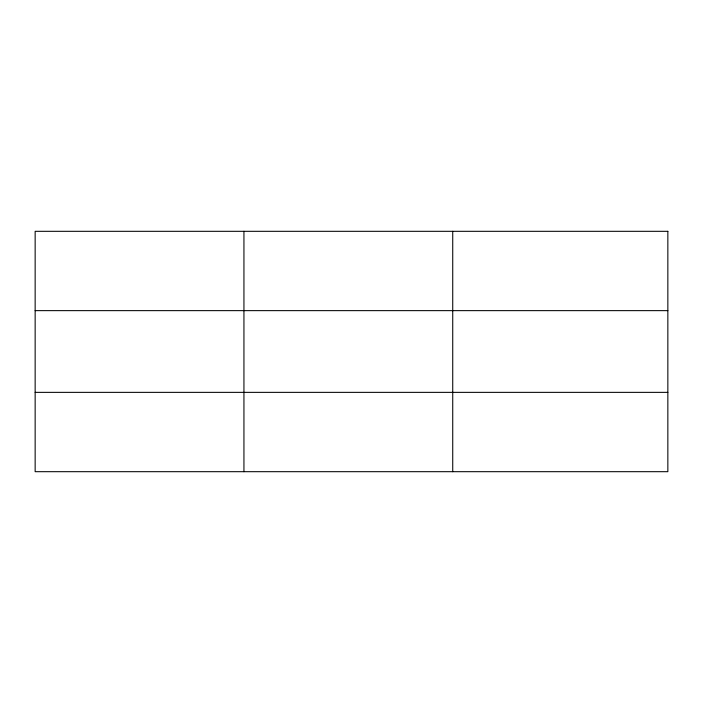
<?xml version="1.0" encoding="UTF-8"?>
<svg xmlns="http://www.w3.org/2000/svg" width="703" height="703" viewBox="0 0 703 703"><rect width="100%" height="100%" fill="white"/><g stroke="black" fill="none" stroke-linecap="round" stroke-linejoin="round"><path stroke-width="1.05" d="M243.941 231.313L243.941 471.687M452.732 231.313L452.732 471.687M35.15 310.638L667.85 310.638M35.15 392.362L667.85 392.362M667.85 231.313L667.85 471.687L35.15 471.687L35.15 231.313L667.85 231.313"/></g></svg>
